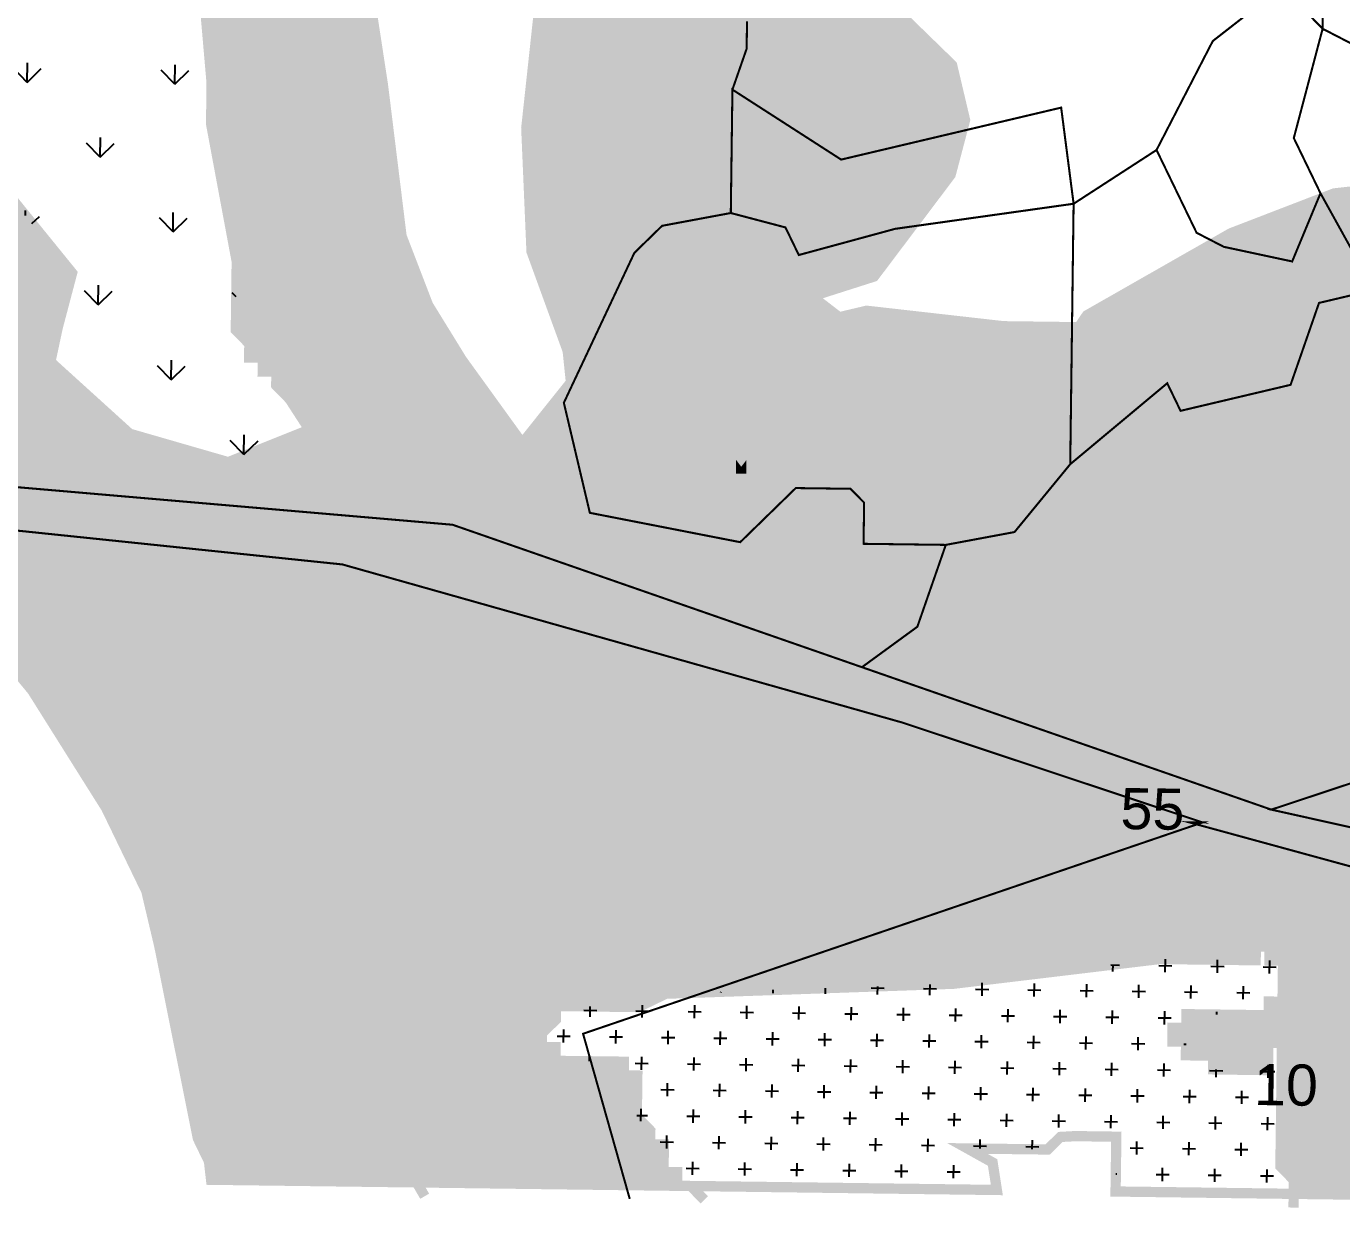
# Model space of a CAD drawing. Header units: metres. Extents: x 259278 to 277237, y 2171369 to 2185379.
# Drawn here: x 266347.9 to 266728.3, y 2171503.1 to 2171846.2 of the extents above; entities that cross this region are included whole.
import ezdxf

# ---------------------------------------------------------------- set-up
doc = ezdxf.new("R2010")
doc.units = ezdxf.units.M
doc.header["$MEASUREMENT"] = 0
for name, color, linetype in [('CRZ LINE FOR RIVER OR CREEK', 84, 'Continuous'), ('HIGH TIDE LINE', 6, 'Continuous'), ('INTERTIDAL ZONE', 5, 'Continuous'), ('MANGROOVE', 112, 'Continuous'), ('MANGROOVE @ 1', 112, 'Continuous'), ('NDZ-200M FROM CRZ', 30, 'Continuous'), ('SURVEY NO.', 7, 'Continuous'), ('SURVEY PLOT BOUNDARY', 35, 'Continuous')]:
    doc.layers.add(name, color=color, linetype=linetype)
doc.styles.add('PDF Arial', font='arial.ttf')
pattern_1 = [(359.25436, (257896.262, 2170850.366), (7.650617, 7.454035), [3.776483, -11.329448]), (89.25436, (257898.1256, 2170848.4536), (-7.454035, 7.650617), [3.776483, -11.329448])]

msp = doc.modelspace()

# ---------------------------------------------------------------- hatches: boundary and pattern name
at = {"layer": 'INTERTIDAL ZONE'}
h = msp.add_hatch(dxfattribs=at)
h.set_pattern_fill('CROSS', color=256, scale=1.189443, angle=-0.7456)
h.set_pattern_definition(pattern_1)
h.paths.add_polyline_path([(266906.41, 2171632.93), (266902.6, 2171644.88), (266910.73, 2171660.63), (266922.63, 2171660.48), (266934.42, 2171652.39), (266938.02, 2171624.59), (266949.6, 2171600.65), (266961.44, 2171596.53), (267032.69, 2171587.67), (267040.62, 2171587.56), (267041.14, 2171627.21), (267037.85, 2171678.81), (267021.89, 2171671.08), (266994.14, 2171671.44), (266974.37, 2171675.67), (266962.63, 2171687.72), (266954.91, 2171703.68), (266955.06, 2171715.57), (266951.25, 2171727.52), (266943.53, 2171743.48), (266931.74, 2171751.57), (266907.96, 2171751.88), (266896.01, 2171748.07), (266879.95, 2171732.41), (266864.09, 2171732.62), (266824.55, 2171741.06), (266808.7, 2171741.27), (266796.91, 2171749.36), (266777.09, 2171749.61), (266773.17, 2171753.63), (266773.43, 2171773.45), (266769.47, 2171773.51), (266769.57, 2171781.44), (266761.64, 2171781.54), (266761.59, 2171777.57), (266753.66, 2171777.68), (266749.65, 2171773.76), (266745.68, 2171773.82), (266745.63, 2171769.85), (266741.67, 2171769.9), (266741.62, 2171765.94), (266733.58, 2171758.11), (266729.57, 2171754.2), (266729.52, 2171750.23), (266725.5, 2171746.32), (266725.45, 2171742.35), (266717.52, 2171742.46), (266717.47, 2171738.49), (266701.61, 2171738.7), (266701.56, 2171734.73), (266697.55, 2171730.82), (266697.49, 2171726.86), (266693.53, 2171726.91), (266689.51, 2171723), (266689.46, 2171719.03), (266685.5, 2171719.08), (266685.45, 2171715.12), (266681.48, 2171715.17), (266681.43, 2171711.2), (266657.65, 2171711.51), (266657.59, 2171707.55), (266653.63, 2171707.6), (266653.58, 2171703.64), (266629.79, 2171703.94), (266629.84, 2171707.91), (266625.88, 2171707.96), (266621.97, 2171711.98), (266618, 2171712.03), (266618.11, 2171719.96), (266614.14, 2171720.01), (266614.19, 2171723.98), (266610.23, 2171724.03), (266606.21, 2171720.11), (266606.16, 2171716.15), (266602.2, 2171716.2), (266598.18, 2171712.29), (266586.29, 2171712.44), (266586.24, 2171708.48), (266574.35, 2171708.63), (266574.4, 2171712.6), (266566.47, 2171712.7), (266562.56, 2171716.72), (266554.63, 2171716.82), (266542.74, 2171716.97), (266542.79, 2171720.94), (266538.82, 2171720.99), (266538.87, 2171724.96), (266534.91, 2171725.01), (266534.96, 2171728.97), (266538.98, 2171732.89), (266539.08, 2171740.81), (266543.1, 2171744.73), (266547.32, 2171764.5), (266547.42, 2171772.43), (266551.44, 2171776.34), (266551.59, 2171788.24), (266555.61, 2171792.15), (266555.71, 2171800.08), (266559.73, 2171803.99), (266559.78, 2171807.96), (266563.74, 2171807.91), (266563.8, 2171811.87), (266571.72, 2171811.77), (266571.78, 2171815.73), (266575.74, 2171815.68), (266575.79, 2171819.65), (266579.76, 2171819.6), (266579.86, 2171827.52), (266583.82, 2171827.47), (266583.98, 2171839.37), (266580.01, 2171839.42), (266580.12, 2171847.35), (266572.19, 2171847.45), (266572.24, 2171851.42), (266568.28, 2171851.47), (266568.33, 2171855.43), (266564.36, 2171855.48), (266564.41, 2171859.45), (266560.5, 2171863.47), (266560.61, 2171871.4), (266556.64, 2171871.45), (266556.69, 2171875.41), (266552.83, 2171883.39), (266548.92, 2171887.41), (266549.02, 2171895.34), (266545.06, 2171895.39), (266545.11, 2171899.36), (266541.15, 2171899.41), (266541.2, 2171903.37), (266533.27, 2171903.48), (266533.22, 2171899.51), (266529.25, 2171899.56), (266529.15, 2171891.63), (266525.19, 2171891.68), (266525.13, 2171887.72), (266521.12, 2171883.81), (266521.01, 2171875.88), (266524.98, 2171875.82), (266524.93, 2171871.86), (266528.89, 2171871.81), (266532.8, 2171867.79), (266536.72, 2171863.78), (266540.68, 2171863.72), (266540.63, 2171859.76), (266544.59, 2171859.71), (266544.54, 2171855.74), (266548.45, 2171851.73), (266548.4, 2171847.76), (266552.32, 2171843.75), (266552.26, 2171839.78), (266548.3, 2171839.83), (266548.25, 2171835.87), (266540.32, 2171835.97), (266540.27, 2171832.01), (266532.34, 2171832.11), (266532.29, 2171828.14), (266528.32, 2171828.2), (266528.17, 2171816.3), (266524.15, 2171812.39), (266523.48, 2171760.85), (266527.45, 2171760.79), (266527.24, 2171744.93), (266522.97, 2171721.2), (266522.91, 2171717.23), (266526.83, 2171713.22), (266526.52, 2171689.43), (266522.55, 2171689.48), (266522.45, 2171681.55), (266518.49, 2171681.6), (266514.47, 2171677.69), (266510.51, 2171677.74), (266510.45, 2171673.77), (266506.44, 2171669.86), (266502.47, 2171669.91), (266502.32, 2171658.02), (266506.28, 2171657.97), (266506.18, 2171650.04), (266510.15, 2171649.99), (266510.09, 2171646.02), (266517.92, 2171637.99), (266525.69, 2171625.99), (266529.6, 2171621.97), (266529.55, 2171618.01), (266533.52, 2171617.96), (266541.34, 2171609.92), (266541.29, 2171605.96), (266545.26, 2171605.91), (266545.2, 2171601.94), (266549.12, 2171597.93), (266549.01, 2171590), (266552.93, 2171585.98), (266584.64, 2171585.57), (266584.54, 2171577.64), (266580.57, 2171577.69), (266580.52, 2171573.73), (266548.81, 2171574.14), (266528.93, 2171570.43), (266505.15, 2171570.74), (266505.2, 2171574.71), (266501.24, 2171574.76), (266501.34, 2171582.69), (266505.3, 2171582.64), (266505.41, 2171590.56), (266501.44, 2171590.62), (266501.49, 2171594.58), (266497.53, 2171594.63), (266493.62, 2171598.65), (266489.71, 2171602.67), (266485.74, 2171602.72), (266485.84, 2171610.65), (266481.88, 2171610.7), (266478.12, 2171626.61), (266474.26, 2171634.59), (266466.44, 2171642.62), (266466.49, 2171646.59), (266462.58, 2171650.6), (266462.63, 2171654.57), (266458.71, 2171658.59), (266458.82, 2171666.52), (266454.85, 2171666.57), (266455.06, 2171682.43), (266451.1, 2171682.48), (266451.25, 2171694.37), (266447.29, 2171694.42), (266447.39, 2171702.35), (266443.48, 2171706.37), (266443.53, 2171710.33), (266439.56, 2171710.39), (266439.62, 2171714.35), (266435.7, 2171718.37), (266435.75, 2171722.33), (266431.84, 2171726.35), (266429.78, 2171729.54), (266406.28, 2171720.14), (266377.74, 2171728.38), (266354.82, 2171749.16), (266352.71, 2171739.27), (266360.44, 2171723.31), (266375.93, 2171695.35), (266403.32, 2171667.24), (266414.85, 2171639.33), (266434.16, 2171599.42), (266449.44, 2171555.6), (266461.34, 2171555.45), (266461.23, 2171547.52), (266445.38, 2171547.73), (266445.27, 2171539.8), (266441.31, 2171539.85), (266441.26, 2171535.88), (266445.22, 2171535.83), (266445.17, 2171531.87), (266449.13, 2171531.82), (266449.08, 2171527.85), (266453, 2171523.83), (266452.94, 2171519.87), (266456.91, 2171519.82), (266456.86, 2171515.85), (266460.77, 2171511.84), (266536.09, 2171510.86), (266536.14, 2171514.82), (266532.18, 2171514.87), (266532.28, 2171522.8), (266528.31, 2171522.85), (266528.37, 2171526.82), (266524.45, 2171530.83), (266524.61, 2171542.73), (266520.64, 2171542.78), (266520.7, 2171546.75), (266500.88, 2171547), (266500.93, 2171550.97), (266496.96, 2171551.02), (266497.01, 2171554.98), (266501.03, 2171558.9), (266501.08, 2171562.86), (266524.87, 2171562.55), (266532.85, 2171566.41), (266616.15, 2171569.3), (266675.71, 2171576.45), (266703.46, 2171576.09), (266703.51, 2171580.06), (266707.48, 2171580), (266707.43, 2171576.04), (266711.39, 2171575.99), (266711.23, 2171564.09), (266707.27, 2171564.14), (266707.22, 2171560.18), (266683.43, 2171560.49), (266683.38, 2171556.52), (266679.42, 2171556.58), (266679.37, 2171552.61), (266683.33, 2171552.56), (266683.28, 2171548.6), (266691.21, 2171548.49), (266691.16, 2171544.53), (266707.01, 2171544.32), (266707.12, 2171552.25), (266711.08, 2171552.2), (266710.62, 2171516.52), (266714.53, 2171512.5), (266714.48, 2171508.53), (266888.9, 2171506.26), (266889, 2171514.19), (266892.97, 2171514.14), (266893.02, 2171518.11), (266896.98, 2171518.06), (266897.04, 2171522.02), (266901.05, 2171525.93), (266905.07, 2171529.85), (266905.12, 2171533.81), (266909.13, 2171537.72), (266913.1, 2171537.67), (266912.89, 2171521.81), (266904.96, 2171521.92), (266904.91, 2171517.95), (266900.95, 2171518), (266900.9, 2171514.04), (266904.86, 2171513.99), (266904.81, 2171510.02), (266908.72, 2171506.01), (266964.22, 2171505.28), (266964.27, 2171509.25), (266980.28, 2171520.94), (266980.39, 2171528.87), (266984.35, 2171528.81), (266984.4, 2171532.78), (267020.08, 2171532.32), (267020.13, 2171536.28), (267024.1, 2171536.23), (267024.15, 2171540.19), (267028.11, 2171540.14), (267028.32, 2171556), (267032.28, 2171555.95), (267032.23, 2171551.98), (267052.05, 2171551.73), (267052, 2171547.76), (267059.93, 2171547.66), (267067.8, 2171543.59), (267079.7, 2171543.44), (267079.75, 2171547.4), (267075.78, 2171547.45), (267075.84, 2171551.42), (267071.87, 2171551.47), (267071.92, 2171555.43), (267067.96, 2171555.49), (267064.05, 2171559.5), (267052.26, 2171567.59), (267044.33, 2171567.69), (267040.42, 2171571.71), (267036.45, 2171571.76), (267032.54, 2171575.77), (267024.61, 2171575.88), (267016.73, 2171579.94), (266921.59, 2171581.18), (266889.83, 2171577.63), (266873.97, 2171577.84), (266834.23, 2171570.42), (266806.48, 2171570.78), (266790.57, 2171567.03), (266778.68, 2171567.18), (266778.63, 2171563.22), (266735.02, 2171563.78), (266735.17, 2171575.68), (266751.03, 2171575.47), (266751.08, 2171579.44), (266755.05, 2171579.38), (266755.1, 2171583.35), (266921.8, 2171597.04), (266917.94, 2171605.02), (266910.17, 2171617.02)])
at = {"layer": 'MANGROOVE @ 1'}
h = msp.add_hatch(dxfattribs=at)
h.set_pattern_fill('GRASS', color=256, scale=1.189443, angle=-0.7456)
h.set_pattern_definition([(89.25436, (257896.262, 2170850.366), (-21.083194, 21.639213), [5.66472, -37.0613]), (44.25436, (257896.262, 2170850.366), (-21.08319, 21.63921), [5.66472, -24.54714]), (134.25436, (257896.262, 2170850.366), (-21.63921, -21.08319), [5.66472, -24.54714])])
h.paths.add_polyline_path([(266398.02, 2171869.55), (266398.13, 2171877.48), (266394.16, 2171877.53), (266394.21, 2171881.49), (266390.4, 2171893.44), (266390.56, 2171905.33), (266386.65, 2171909.35), (266386.75, 2171917.28), (266382.84, 2171921.29), (266382.94, 2171929.22), (266378.98, 2171929.28), (266375.17, 2171941.22), (266375.27, 2171949.15), (266371.3, 2171949.2), (266371.92, 2171996.78), (266375.89, 2171996.73), (266375.99, 2172004.66), (266379.96, 2172004.61), (266380.01, 2172008.57), (266387.94, 2172008.47), (266387.99, 2172012.43), (266407.81, 2172012.18), (266411.72, 2172008.16), (266415.68, 2172008.11), (266415.74, 2172012.07), (266411.77, 2172012.12), (266407.86, 2172016.14), (266384.07, 2172016.45), (266384.18, 2172024.38), (266388.14, 2172024.33), (266388.3, 2172036.22), (266348.33, 2172033.28), (266325.47, 2172020.69), (266316.43, 2171997.5), (266324.1, 2171977.58), (266328.01, 2171973.56), (266335.83, 2171965.53), (266335.42, 2171933.81), (266339.39, 2171933.76), (266339.28, 2171925.83), (266343.19, 2171921.81), (266343.14, 2171917.85), (266347.06, 2171913.83), (266354.88, 2171905.8), (266354.78, 2171897.87), (266358.74, 2171897.82), (266358.64, 2171889.89), (266362.55, 2171885.87), (266362.5, 2171881.9), (266358.54, 2171881.96), (266358.43, 2171874.03), (266354.47, 2171874.08), (266354.42, 2171870.11), (266342.52, 2171870.27), (266334.62, 2171872.35), (266341.59, 2171798.9), (266361.11, 2171774.85), (266356.94, 2171759.05), (266354.82, 2171749.16), (266377.74, 2171728.38), (266406.28, 2171720.14), (266429.78, 2171729.54), (266424.07, 2171738.35), (266420.16, 2171742.36), (266420.21, 2171746.33), (266416.24, 2171746.38), (266416.3, 2171750.34), (266412.33, 2171750.4), (266412.38, 2171754.36), (266408.47, 2171758.38), (266408.73, 2171778.2), (266401.32, 2171817.95), (266401.47, 2171829.85)])
at = {"layer": 'NDZ-200M FROM CRZ'}
h = msp.add_hatch(dxfattribs=at)
h.set_pattern_fill('CROSS', color=256, scale=1.189443, angle=-0.7456)
h.set_pattern_definition(pattern_1)
h.paths.add_polyline_path([(266414.85, 2171639.33), (266403.32, 2171667.24), (266375.93, 2171695.35), (266360.44, 2171723.31), (266352.71, 2171739.27), (266354.82, 2171749.16), (266356.94, 2171759.05), (266361.11, 2171774.85), (266341.59, 2171798.9), (266305.87, 2171795.4), (266297.94, 2171795.5), (266294.02, 2171799.52), (266274.2, 2171799.78), (266270.29, 2171803.8), (266266.33, 2171803.85), (266266.38, 2171807.81), (266270.34, 2171807.76), (266270.39, 2171811.72), (266278.32, 2171811.62), (266282.24, 2171807.61), (266286.2, 2171807.55), (266290.22, 2171811.47), (266290.37, 2171823.36), (266286.41, 2171823.41), (266286.56, 2171835.31), (266290.63, 2171843.19), (266290.83, 2171859.04), (266294.85, 2171862.96), (266294.9, 2171866.92), (266290.94, 2171866.97), (266287.03, 2171870.99), (266283.06, 2171871.04), (266283.11, 2171875.01), (266326.72, 2171874.44), (266334.62, 2171872.35), (266342.52, 2171870.27), (266354.42, 2171870.11), (266354.47, 2171874.08), (266358.43, 2171874.03), (266358.54, 2171881.96), (266362.5, 2171881.9), (266362.55, 2171885.87), (266358.64, 2171889.89), (266358.74, 2171897.82), (266354.78, 2171897.87), (266354.88, 2171905.8), (266347.06, 2171913.83), (266343.14, 2171917.85), (266343.19, 2171921.81), (266339.28, 2171925.83), (266339.39, 2171933.76), (266335.42, 2171933.81), (266335.83, 2171965.53), (266328.01, 2171973.56), (266324.1, 2171977.58), (266316.43, 2171997.5), (266325.47, 2172020.69), (266328.73, 2172029.07), (266348.91, 2172056.56), (266380.99, 2172083.9), (266420.94, 2172107.18), (266428.97, 2172115), (266432.93, 2172114.95), (266432.99, 2172118.92), (266440.91, 2172118.81), (266440.97, 2172122.78), (266448.95, 2172126.64), (266460.89, 2172130.45), (266460.94, 2172134.41), (266468.87, 2172134.31), (266468.92, 2172138.28), (266476.85, 2172138.17), (266492.76, 2172141.93), (266500.69, 2172141.83), (266500.74, 2172145.79), (266504.7, 2172145.74), (266540.43, 2172149.24), (266548.36, 2172149.14), (266560.3, 2172152.95), (266568.23, 2172152.85), (266568.28, 2172156.81), (266572.25, 2172156.76), (266572.3, 2172160.72), (266576.26, 2172160.67), (266576.32, 2172164.64), (266580.33, 2172168.55), (266588.26, 2172168.45), (266587.8, 2172132.76), (266544.19, 2172133.33), (266536.21, 2172129.47), (266516.39, 2172129.73), (266512.37, 2172125.81), (266496.46, 2172122.06), (266484.57, 2172122.21), (266480.56, 2172118.3), (266472.63, 2172118.4), (266468.61, 2172114.49), (266460.68, 2172114.59), (266460.63, 2172110.63), (266456.67, 2172110.68), (266448.64, 2172102.85), (266440.71, 2172102.95), (266440.66, 2172098.99), (266436.69, 2172099.04), (266432.68, 2172095.13), (266428.66, 2172091.21), (266424.7, 2172091.27), (266424.65, 2172087.3), (266420.68, 2172087.35), (266416.67, 2172083.44), (266416.61, 2172079.47), (266412.65, 2172079.53), (266412.6, 2172075.56), (266408.63, 2172075.61), (266408.58, 2172071.65), (266404.57, 2172067.73), (266400.5, 2172059.86), (266396.48, 2172055.94), (266396.38, 2172048.01), (266392.42, 2172048.07), (266392.31, 2172040.14), (266388.3, 2172036.22), (266388.14, 2172024.33), (266384.18, 2172024.38), (266384.07, 2172016.45), (266407.86, 2172016.14), (266411.77, 2172012.12), (266415.74, 2172012.07), (266415.68, 2172008.11), (266411.72, 2172008.16), (266407.81, 2172012.18), (266387.99, 2172012.43), (266387.94, 2172008.47), (266380.01, 2172008.57), (266379.96, 2172004.61), (266375.99, 2172004.66), (266375.89, 2171996.73), (266371.92, 2171996.78), (266371.3, 2171949.2), (266375.27, 2171949.15), (266375.17, 2171941.22), (266378.98, 2171929.28), (266382.94, 2171929.22), (266382.84, 2171921.29), (266386.75, 2171917.28), (266386.65, 2171909.35), (266390.56, 2171905.33), (266390.4, 2171893.44), (266394.21, 2171881.49), (266394.16, 2171877.53), (266398.13, 2171877.48), (266398.02, 2171869.55), (266401.47, 2171829.85), (266401.32, 2171817.95), (266408.73, 2171778.2), (266408.47, 2171758.38), (266412.38, 2171754.36), (266412.33, 2171750.4), (266416.3, 2171750.34), (266416.24, 2171746.38), (266420.21, 2171746.33), (266420.16, 2171742.36), (266424.07, 2171738.35), (266429.78, 2171729.54), (266431.84, 2171726.35), (266435.75, 2171722.33), (266435.7, 2171718.37), (266439.62, 2171714.35), (266439.56, 2171710.39), (266443.53, 2171710.33), (266443.48, 2171706.37), (266447.39, 2171702.35), (266447.29, 2171694.42), (266451.25, 2171694.37), (266451.1, 2171682.48), (266455.06, 2171682.43), (266454.85, 2171666.57), (266458.82, 2171666.52), (266458.71, 2171658.59), (266462.63, 2171654.57), (266462.58, 2171650.6), (266466.49, 2171646.59), (266466.44, 2171642.62), (266474.26, 2171634.59), (266478.12, 2171626.61), (266481.88, 2171610.7), (266485.84, 2171610.65), (266485.74, 2171602.72), (266489.71, 2171602.67), (266493.62, 2171598.65), (266497.53, 2171594.63), (266501.49, 2171594.58), (266501.44, 2171590.62), (266505.41, 2171590.56), (266505.3, 2171582.64), (266501.34, 2171582.69), (266501.24, 2171574.76), (266505.2, 2171574.71), (266505.15, 2171570.74), (266528.93, 2171570.43), (266548.81, 2171574.14), (266580.52, 2171573.73), (266580.57, 2171577.69), (266584.54, 2171577.64), (266584.64, 2171585.57), (266552.93, 2171585.98), (266549.01, 2171590), (266549.12, 2171597.93), (266545.2, 2171601.94), (266545.26, 2171605.91), (266541.29, 2171605.96), (266541.34, 2171609.92), (266533.52, 2171617.96), (266529.55, 2171618.01), (266529.6, 2171621.97), (266525.69, 2171625.99), (266517.92, 2171637.99), (266510.09, 2171646.02), (266510.15, 2171649.99), (266506.18, 2171650.04), (266506.28, 2171657.97), (266502.32, 2171658.02), (266502.47, 2171669.91), (266506.44, 2171669.86), (266510.45, 2171673.77), (266510.51, 2171677.74), (266514.47, 2171677.69), (266518.49, 2171681.6), (266522.45, 2171681.55), (266522.55, 2171689.48), (266526.52, 2171689.43), (266526.83, 2171713.22), (266522.91, 2171717.23), (266522.97, 2171721.2), (266527.24, 2171744.93), (266527.45, 2171760.79), (266523.48, 2171760.85), (266524.15, 2171812.39), (266528.17, 2171816.3), (266528.32, 2171828.2), (266532.29, 2171828.14), (266532.34, 2171832.11), (266540.27, 2171832.01), (266540.32, 2171835.97), (266548.25, 2171835.87), (266548.3, 2171839.83), (266552.26, 2171839.78), (266552.32, 2171843.75), (266548.4, 2171847.76), (266548.45, 2171851.73), (266544.54, 2171855.74), (266544.59, 2171859.71), (266540.63, 2171859.76), (266540.68, 2171863.72), (266536.72, 2171863.78), (266532.8, 2171867.79), (266528.89, 2171871.81), (266524.93, 2171871.86), (266524.98, 2171875.82), (266521.01, 2171875.88), (266521.12, 2171883.81), (266525.13, 2171887.72), (266525.19, 2171891.68), (266529.15, 2171891.63), (266529.25, 2171899.56), (266533.22, 2171899.51), (266533.27, 2171903.48), (266541.2, 2171903.37), (266541.15, 2171899.41), (266545.11, 2171899.36), (266545.06, 2171895.39), (266549.02, 2171895.34), (266548.92, 2171887.41), (266552.83, 2171883.39), (266556.69, 2171875.41), (266556.64, 2171871.45), (266560.61, 2171871.4), (266560.5, 2171863.47), (266564.41, 2171859.45), (266564.36, 2171855.48), (266568.33, 2171855.43), (266568.28, 2171851.47), (266572.24, 2171851.42), (266572.19, 2171847.45), (266580.12, 2171847.35), (266580.01, 2171839.42), (266583.98, 2171839.37), (266583.82, 2171827.47), (266579.86, 2171827.52), (266579.76, 2171819.6), (266575.79, 2171819.65), (266575.74, 2171815.68), (266571.78, 2171815.73), (266571.72, 2171811.77), (266563.8, 2171811.87), (266563.74, 2171807.91), (266559.78, 2171807.96), (266559.73, 2171803.99), (266555.71, 2171800.08), (266555.61, 2171792.15), (266551.59, 2171788.24), (266551.44, 2171776.34), (266547.42, 2171772.43), (266547.32, 2171764.5), (266543.1, 2171744.73), (266539.08, 2171740.81), (266538.98, 2171732.89), (266534.96, 2171728.97), (266534.91, 2171725.01), (266538.87, 2171724.96), (266538.82, 2171720.99), (266542.79, 2171720.94), (266542.74, 2171716.97), (266554.63, 2171716.82), (266562.56, 2171716.72), (266566.47, 2171712.7), (266574.4, 2171712.6), (266574.35, 2171708.63), (266586.24, 2171708.48), (266586.29, 2171712.44), (266598.18, 2171712.29), (266602.2, 2171716.2), (266606.16, 2171716.15), (266606.21, 2171720.11), (266610.23, 2171724.03), (266614.19, 2171723.98), (266614.14, 2171720.01), (266618.11, 2171719.96), (266618, 2171712.03), (266621.97, 2171711.98), (266625.88, 2171707.96), (266629.84, 2171707.91), (266629.79, 2171703.94), (266653.58, 2171703.64), (266653.63, 2171707.6), (266657.59, 2171707.55), (266657.65, 2171711.51), (266681.43, 2171711.2), (266681.48, 2171715.17), (266685.45, 2171715.12), (266685.5, 2171719.08), (266689.46, 2171719.03), (266689.51, 2171723), (266693.53, 2171726.91), (266697.49, 2171726.86), (266697.55, 2171730.82), (266701.56, 2171734.73), (266701.61, 2171738.7), (266717.47, 2171738.49), (266717.52, 2171742.46), (266725.45, 2171742.35), (266725.5, 2171746.32), (266729.52, 2171750.23), (266729.57, 2171754.2), (266733.58, 2171758.11), (266741.62, 2171765.94), (266741.67, 2171769.9), (266745.63, 2171769.85), (266745.68, 2171773.82), (266749.65, 2171773.76), (266753.66, 2171777.68), (266761.59, 2171777.57), (266761.64, 2171781.54), (266769.57, 2171781.44), (266769.47, 2171773.51), (266773.43, 2171773.45), (266773.17, 2171753.63), (266777.09, 2171749.61), (266796.91, 2171749.36), (266808.7, 2171741.27), (266824.55, 2171741.06), (266864.09, 2171732.62), (266879.95, 2171732.41), (266896.01, 2171748.07), (266907.96, 2171751.88), (266931.74, 2171751.57), (266943.53, 2171743.48), (266951.25, 2171727.52), (266955.06, 2171715.57), (266954.91, 2171703.68), (266962.63, 2171687.72), (266974.37, 2171675.67), (266994.14, 2171671.44), (267021.89, 2171671.08), (267037.85, 2171678.81), (267041.14, 2171627.21), (267040.62, 2171587.56), (267032.69, 2171587.67), (266961.44, 2171596.53), (266949.6, 2171600.65), (266938.02, 2171624.59), (266934.42, 2171652.39), (266922.63, 2171660.48), (266910.73, 2171660.63), (266902.6, 2171644.88), (266906.41, 2171632.93), (266910.17, 2171617.02), (266917.94, 2171605.02), (266921.8, 2171597.04), (266755.1, 2171583.35), (266755.05, 2171579.38), (266751.08, 2171579.44), (266751.03, 2171575.47), (266735.17, 2171575.68), (266735.02, 2171563.78), (266778.63, 2171563.22), (266778.68, 2171567.18), (266790.57, 2171567.03), (266806.48, 2171570.78), (266834.23, 2171570.42), (266873.97, 2171577.84), (266889.83, 2171577.63), (266921.59, 2171581.18), (267016.73, 2171579.94), (267024.61, 2171575.88), (267032.54, 2171575.77), (267036.45, 2171571.76), (267040.42, 2171571.71), (267044.33, 2171567.69), (267052.26, 2171567.59), (267064.05, 2171559.5), (267067.96, 2171555.49), (267071.92, 2171555.43), (267071.87, 2171551.47), (267075.84, 2171551.42), (267075.78, 2171547.45), (267080.54, 2171547.39), (267083.92, 2171563.21), (267092.36, 2171602.75), (267095.84, 2171622.47), (267088.97, 2171646.42), (267085.62, 2171694.05), (267073.99, 2171713.89), (267043.38, 2171723.95), (267030.54, 2171726.49), (266998.38, 2171722.29), (266991.45, 2171759.88), (266980.88, 2171782.6), (266928.51, 2171802.15), (266896.73, 2171803.57), (266868.78, 2171788.08), (266864.76, 2171784.16), (266837.07, 2171788.49), (266797.58, 2171800.9), (266757.94, 2171801.41), (266726.17, 2171797.86), (266696.29, 2171786.35), (266654.64, 2171762.6), (266652.32, 2171759.17), (266630.52, 2171759.45), (266590.93, 2171763.93), (266582.97, 2171762.05), (266575.12, 2171768.1), (266593.04, 2171773.82), (266615.23, 2171803.27), (266619.4, 2171819.08), (266615.64, 2171834.99), (266578.44, 2171871.16), (266580.59, 2171883.41), (266576.82, 2171898.94), (266555.33, 2171923.02), (266535.51, 2171923.27), (266522.46, 2171914), (266493.45, 2171890.11), (266497, 2171858.34), (266492.49, 2171816.77), (266494.01, 2171781.06), (266504.47, 2171752.32), (266505.41, 2171743.24), (266491.3, 2171725.57), (266473.81, 2171749.77), (266464.07, 2171765.58), (266456.4, 2171785.51), (266451.02, 2171829.2), (266445.54, 2171864.96), (266438.05, 2171898.77), (266424, 2171912.01), (266420.6, 2171928.73), (266418.64, 2171930.74), (266417.1, 2171964.47), (266419.21, 2171974.36), (266425.34, 2171988.15), (266431.44, 2171999.97), (266439.91, 2172041.5), (266434.22, 2172061.4), (266432.37, 2172071.32), (266456.41, 2172090.85), (266468.35, 2172094.66), (266482.33, 2172102.41), (266492.24, 2172102.28), (266526.09, 2172113.74), (266537.99, 2172113.58), (266540.02, 2172117.52), (266555.88, 2172117.32), (266563.75, 2172113.25), (266595.41, 2172108.87), (266603.39, 2172112.73), (266605.45, 2172118.65), (266613.09, 2172135.61), (266607.82, 2172148.36), (266594.31, 2172176.3), (266560.61, 2172176.74), (266558.58, 2172172.8), (266524.78, 2172165.31), (266516.8, 2172161.45), (266487.04, 2172159.85), (266453.22, 2172150.38), (266439.22, 2172140.65), (266423.23, 2172130.94), (266390.69, 2172109.98), (266371.44, 2172111.79), (266353.5, 2172104.09), (266321.63, 2172092.61), (266315.63, 2172088.72), (266293.54, 2172067.2), (266277.27, 2172035.68), (266270.66, 2172007.74), (266268.82, 2171995.48), (266278.28, 2171960.33), (266286.08, 2171950.31), (266299.79, 2171938.24), (266299.69, 2171930.31), (266271.79, 2171918.77), (266259.77, 2171909.02), (266247.64, 2171891.33), (266239.17, 2171849.8), (266238.81, 2171822.05), (266250.11, 2171776.3), (266269.67, 2171756.22), (266305.25, 2171747.82), (266304.94, 2171724.03), (266308.8, 2171716.05), (266328.15, 2171680.11), (266349.62, 2171654.06), (266370.99, 2171620.07), (266382.57, 2171596.13), (266386.33, 2171580.22), (266397.5, 2171524.56), (266400.7, 2171517.93), (266401.31, 2171512.61), (266460.77, 2171511.84), (266456.86, 2171515.85), (266456.91, 2171519.82), (266452.94, 2171519.87), (266453, 2171523.83), (266449.08, 2171527.85), (266449.13, 2171531.82), (266445.17, 2171531.87), (266445.22, 2171535.83), (266441.26, 2171535.88), (266441.31, 2171539.85), (266445.27, 2171539.8), (266445.38, 2171547.73), (266461.23, 2171547.52), (266461.34, 2171555.45), (266449.44, 2171555.6), (266434.16, 2171599.42)])
h = msp.add_hatch(dxfattribs=at)
h.set_pattern_fill('CROSS', color=256, scale=1.189443, angle=-0.7456)
h.set_pattern_definition(pattern_1)
h.paths.add_polyline_path([(266711.08, 2171552.2), (266707.12, 2171552.25), (266707.01, 2171544.32), (266691.16, 2171544.53), (266691.21, 2171548.49), (266683.28, 2171548.6), (266683.33, 2171552.56), (266679.37, 2171552.61), (266679.42, 2171556.58), (266683.38, 2171556.52), (266683.43, 2171560.49), (266707.22, 2171560.18), (266707.27, 2171564.14), (266711.23, 2171564.09), (266711.39, 2171575.99), (266707.43, 2171576.04), (266707.48, 2171580), (266703.51, 2171580.06), (266703.46, 2171576.09), (266675.71, 2171576.45), (266616.15, 2171569.3), (266532.85, 2171566.41), (266524.87, 2171562.55), (266501.08, 2171562.86), (266501.03, 2171558.9), (266497.01, 2171554.98), (266496.96, 2171551.02), (266500.93, 2171550.97), (266500.88, 2171547), (266520.7, 2171546.75), (266520.64, 2171542.78), (266524.61, 2171542.73), (266524.45, 2171530.83), (266528.37, 2171526.82), (266528.31, 2171522.85), (266532.28, 2171522.8), (266532.18, 2171514.87), (266536.14, 2171514.82), (266536.09, 2171510.86), (266628.6, 2171509.65), (266627.37, 2171517.6), (266620.08, 2171521.66), (266643.28, 2171521.36), (266647, 2171524.99), (266651.26, 2171525.22), (266663.15, 2171525.06), (266662.94, 2171509.21), (266714.48, 2171508.53), (266714.53, 2171512.5), (266710.62, 2171516.52)], flags=17)

# ---------------------------------------------------------------- linework, layer by layer
at = {"layer": 'CRZ LINE FOR RIVER OR CREEK', "ltscale": 0.05, "const_width": 2.97}
for points in [[(266578.44, 2171871.16), (266615.64, 2171834.99), (266619.4, 2171819.08), (266615.23, 2171803.27), (266593.04, 2171773.82), (266575.12, 2171768.1), (266582.97, 2171762.05), (266590.93, 2171763.93), (266630.52, 2171759.45), (266652.32, 2171759.17), (266654.64, 2171762.6), (266696.29, 2171786.35), (266726.17, 2171797.86), (266757.94, 2171801.41), (266797.58, 2171800.9), (266837.07, 2171788.49), (266864.76, 2171784.16), (266868.78, 2171788.08), (266896.73, 2171803.57), (266928.51, 2171802.15), (266980.88, 2171782.6)], [(266445.54, 2171864.96), (266451.02, 2171829.2), (266456.4, 2171785.51), (266464.07, 2171765.58), (266473.81, 2171749.77), (266491.3, 2171725.57), (266505.41, 2171743.24), (266504.47, 2171752.32), (266494.01, 2171781.06), (266492.49, 2171816.77), (266497, 2171858.34)], [(266401.31, 2171512.61), (266400.7, 2171517.93), (266397.5, 2171524.56), (266386.33, 2171580.22), (266382.57, 2171596.13), (266370.99, 2171620.07), (266349.62, 2171654.06), (266328.15, 2171680.11)], [(266662.94, 2171509.21), (266663.15, 2171525.06), (266651.26, 2171525.22), (266647, 2171524.99), (266643.28, 2171521.36), (266620.08, 2171521.66), (266627.37, 2171517.6), (266628.6, 2171509.65)]]:
    msp.add_lwpolyline(points, dxfattribs=at)
at = {"layer": 'HIGH TIDE LINE', "lineweight": 35, "const_width": 2.97}
for points in [[(266398.02, 2171869.55), (266401.47, 2171829.85), (266401.32, 2171817.95), (266408.73, 2171778.2), (266408.47, 2171758.38), (266412.38, 2171754.36), (266412.33, 2171750.4), (266416.3, 2171750.34), (266416.24, 2171746.38), (266420.21, 2171746.33), (266420.16, 2171742.36), (266424.07, 2171738.35), (266431.84, 2171726.35), (266435.75, 2171722.33), (266435.7, 2171718.37), (266439.62, 2171714.35), (266439.56, 2171710.39), (266443.53, 2171710.33), (266443.48, 2171706.37), (266447.39, 2171702.35), (266447.29, 2171694.42), (266451.25, 2171694.37), (266451.1, 2171682.48), (266455.06, 2171682.43), (266454.85, 2171666.57), (266458.82, 2171666.52), (266458.71, 2171658.59), (266462.63, 2171654.57), (266462.58, 2171650.6), (266466.49, 2171646.59), (266466.44, 2171642.62), (266474.26, 2171634.59), (266478.12, 2171626.61), (266481.88, 2171610.7), (266485.84, 2171610.65), (266485.74, 2171602.72), (266489.71, 2171602.67), (266493.62, 2171598.65), (266497.53, 2171594.63), (266501.49, 2171594.58), (266501.44, 2171590.62), (266505.41, 2171590.56), (266505.3, 2171582.64), (266501.34, 2171582.69), (266501.24, 2171574.76), (266505.2, 2171574.71), (266505.15, 2171570.74), (266528.93, 2171570.43), (266548.81, 2171574.14), (266580.52, 2171573.73), (266580.57, 2171577.69), (266584.54, 2171577.64), (266584.64, 2171585.57), (266552.93, 2171585.98), (266549.01, 2171590), (266549.12, 2171597.93), (266545.2, 2171601.94), (266545.26, 2171605.91), (266541.29, 2171605.96), (266541.34, 2171609.92), (266533.52, 2171617.96), (266529.55, 2171618.01), (266529.6, 2171621.97), (266525.69, 2171625.99), (266517.92, 2171637.99), (266510.09, 2171646.02), (266510.15, 2171649.99), (266506.18, 2171650.04), (266506.28, 2171657.97), (266502.32, 2171658.02), (266502.47, 2171669.91), (266506.44, 2171669.86), (266510.45, 2171673.77), (266510.51, 2171677.74), (266514.47, 2171677.69), (266518.49, 2171681.6), (266522.45, 2171681.55), (266522.55, 2171689.48), (266526.52, 2171689.43), (266526.83, 2171713.22), (266522.91, 2171717.23), (266522.97, 2171721.2), (266527.24, 2171744.93), (266527.45, 2171760.79), (266523.48, 2171760.85), (266524.15, 2171812.39), (266528.17, 2171816.3), (266528.32, 2171828.2), (266532.29, 2171828.14), (266532.34, 2171832.11), (266540.27, 2171832.01), (266540.32, 2171835.97), (266548.25, 2171835.87), (266548.3, 2171839.83), (266552.26, 2171839.78), (266552.32, 2171843.75), (266548.4, 2171847.76)], [(266572.24, 2171851.42), (266572.19, 2171847.45), (266580.12, 2171847.35), (266580.01, 2171839.42), (266583.98, 2171839.37), (266583.82, 2171827.47), (266579.86, 2171827.52), (266579.76, 2171819.6), (266575.79, 2171819.65), (266575.74, 2171815.68), (266571.78, 2171815.73), (266571.72, 2171811.77), (266563.8, 2171811.87), (266563.74, 2171807.91), (266559.78, 2171807.96), (266559.73, 2171803.99), (266555.71, 2171800.08), (266555.61, 2171792.15), (266551.59, 2171788.24), (266551.44, 2171776.34), (266547.42, 2171772.43), (266547.32, 2171764.5), (266543.1, 2171744.73), (266539.08, 2171740.81), (266538.98, 2171732.89), (266534.96, 2171728.97), (266534.91, 2171725.01), (266538.87, 2171724.96), (266538.82, 2171720.99), (266542.79, 2171720.94), (266542.74, 2171716.97), (266554.63, 2171716.82), (266562.56, 2171716.72), (266566.47, 2171712.7), (266574.4, 2171712.6), (266574.35, 2171708.63), (266586.24, 2171708.48), (266586.29, 2171712.44), (266598.18, 2171712.29), (266602.2, 2171716.2), (266606.16, 2171716.15), (266606.21, 2171720.11), (266610.23, 2171724.03), (266614.19, 2171723.98), (266614.14, 2171720.01), (266618.11, 2171719.96), (266618, 2171712.03), (266621.97, 2171711.98), (266625.88, 2171707.96), (266629.84, 2171707.91), (266629.79, 2171703.94), (266653.58, 2171703.64), (266653.63, 2171707.6), (266657.59, 2171707.55), (266657.65, 2171711.51), (266681.43, 2171711.2), (266681.48, 2171715.17), (266685.45, 2171715.12), (266685.5, 2171719.08), (266689.46, 2171719.03), (266689.51, 2171723), (266693.53, 2171726.91), (266697.49, 2171726.86), (266697.55, 2171730.82), (266701.56, 2171734.73), (266701.61, 2171738.7), (266717.47, 2171738.49), (266717.52, 2171742.46), (266725.45, 2171742.35), (266725.5, 2171746.32), (266729.52, 2171750.23), (266729.57, 2171754.2), (266733.58, 2171758.11)], [(266463.1, 2171507.84), (266460.77, 2171511.84), (266456.86, 2171515.85), (266456.91, 2171519.82), (266452.94, 2171519.87), (266453, 2171523.83), (266449.08, 2171527.85), (266449.13, 2171531.82), (266445.17, 2171531.87), (266445.22, 2171535.83), (266441.26, 2171535.88), (266441.31, 2171539.85), (266445.27, 2171539.8), (266445.38, 2171547.73), (266461.23, 2171547.52), (266461.34, 2171555.45), (266449.44, 2171555.6), (266434.16, 2171599.42), (266414.85, 2171639.33), (266403.32, 2171667.24), (266375.93, 2171695.35), (266360.44, 2171723.31), (266352.71, 2171739.27), (266356.94, 2171759.05), (266361.11, 2171774.85), (266341.59, 2171798.9)], [(266543.97, 2171506.79), (266540.05, 2171510.8), (266536.09, 2171510.86), (266536.14, 2171514.82), (266532.18, 2171514.87), (266532.28, 2171522.8), (266528.31, 2171522.85), (266528.37, 2171526.82), (266524.45, 2171530.83), (266524.61, 2171542.73), (266520.64, 2171542.78), (266520.7, 2171546.75), (266500.88, 2171547), (266500.93, 2171550.97), (266496.96, 2171551.02), (266497.01, 2171554.98), (266501.03, 2171558.9), (266501.08, 2171562.86), (266524.87, 2171562.55), (266532.85, 2171566.41), (266616.15, 2171569.3), (266675.71, 2171576.45), (266703.46, 2171576.09), (266703.51, 2171580.06), (266707.48, 2171580), (266707.43, 2171576.04), (266711.39, 2171575.99), (266711.23, 2171564.09), (266707.27, 2171564.14), (266707.22, 2171560.18), (266683.43, 2171560.49), (266683.38, 2171556.52), (266679.42, 2171556.58), (266679.37, 2171552.61), (266683.33, 2171552.56), (266683.28, 2171548.6), (266691.21, 2171548.49), (266691.16, 2171544.53), (266707.01, 2171544.32), (266707.12, 2171552.25), (266711.08, 2171552.2), (266710.62, 2171516.52), (266714.53, 2171512.5), (266714.42, 2171504.57)]]:
    msp.add_lwpolyline(points, dxfattribs=at)
msp.add_lwpolyline([(266554.68, 2171720.78), (266554.63, 2171716.82)], close=True, dxfattribs=at)
at = {"layer": 'INTERTIDAL ZONE', "const_width": 2.97}
for points in [[(266733.58, 2171758.11), (266729.57, 2171754.2), (266729.52, 2171750.23), (266725.5, 2171746.32), (266725.45, 2171742.35), (266717.52, 2171742.46), (266717.47, 2171738.49), (266701.61, 2171738.7), (266701.56, 2171734.73), (266697.55, 2171730.82), (266697.49, 2171726.86), (266693.53, 2171726.91), (266689.51, 2171723), (266689.46, 2171719.03), (266685.5, 2171719.08), (266685.45, 2171715.12), (266681.48, 2171715.17), (266681.43, 2171711.2), (266657.65, 2171711.51), (266657.59, 2171707.55), (266653.63, 2171707.6), (266653.58, 2171703.64), (266629.79, 2171703.94), (266629.84, 2171707.91), (266625.88, 2171707.96), (266621.97, 2171711.98), (266618, 2171712.03), (266618.11, 2171719.96), (266614.14, 2171720.01), (266614.19, 2171723.98), (266610.23, 2171724.03), (266606.21, 2171720.11), (266606.16, 2171716.15), (266602.2, 2171716.2), (266598.18, 2171712.29), (266586.29, 2171712.44), (266586.24, 2171708.48), (266574.35, 2171708.63), (266574.4, 2171712.6), (266566.47, 2171712.7), (266562.56, 2171716.72), (266554.63, 2171716.82), (266542.74, 2171716.97), (266542.79, 2171720.94), (266538.82, 2171720.99), (266538.87, 2171724.96), (266534.91, 2171725.01), (266534.96, 2171728.97), (266538.98, 2171732.89), (266539.08, 2171740.81), (266543.1, 2171744.73), (266547.32, 2171764.5), (266547.42, 2171772.43), (266551.44, 2171776.34), (266551.59, 2171788.24), (266555.61, 2171792.15), (266555.71, 2171800.08), (266559.73, 2171803.99), (266559.78, 2171807.96), (266563.74, 2171807.91), (266563.8, 2171811.87), (266571.72, 2171811.77), (266571.78, 2171815.73), (266575.74, 2171815.68), (266575.79, 2171819.65), (266579.76, 2171819.6), (266579.86, 2171827.52), (266583.82, 2171827.47), (266583.98, 2171839.37), (266580.01, 2171839.42), (266580.12, 2171847.35), (266572.19, 2171847.45), (266572.24, 2171851.42)], [(266548.4, 2171847.76), (266552.32, 2171843.75), (266552.26, 2171839.78), (266548.3, 2171839.83), (266548.25, 2171835.87), (266540.32, 2171835.97), (266540.27, 2171832.01), (266532.34, 2171832.11), (266532.29, 2171828.14), (266528.32, 2171828.2), (266528.17, 2171816.3), (266524.15, 2171812.39), (266523.48, 2171760.85), (266527.45, 2171760.79), (266527.24, 2171744.93), (266522.97, 2171721.2), (266522.91, 2171717.23), (266526.83, 2171713.22), (266526.52, 2171689.43), (266522.55, 2171689.48), (266522.45, 2171681.55), (266518.49, 2171681.6), (266514.47, 2171677.69), (266510.51, 2171677.74), (266510.45, 2171673.77), (266506.44, 2171669.86), (266502.47, 2171669.91), (266502.32, 2171658.02), (266506.28, 2171657.97), (266506.18, 2171650.04), (266510.15, 2171649.99), (266510.09, 2171646.02), (266517.92, 2171637.99), (266525.69, 2171625.99), (266529.6, 2171621.97), (266529.55, 2171618.01), (266533.52, 2171617.96), (266541.34, 2171609.92), (266541.29, 2171605.96), (266545.26, 2171605.91), (266545.2, 2171601.94), (266549.12, 2171597.93), (266549.01, 2171590), (266552.93, 2171585.98), (266584.64, 2171585.57), (266584.54, 2171577.64), (266580.57, 2171577.69), (266580.52, 2171573.73), (266548.81, 2171574.14), (266528.93, 2171570.43), (266505.15, 2171570.74), (266505.2, 2171574.71), (266501.24, 2171574.76), (266501.34, 2171582.69), (266505.3, 2171582.64), (266505.41, 2171590.56), (266501.44, 2171590.62), (266501.49, 2171594.58), (266497.53, 2171594.63), (266493.62, 2171598.65), (266489.71, 2171602.67), (266485.74, 2171602.72), (266485.84, 2171610.65), (266481.88, 2171610.7), (266478.12, 2171626.61), (266474.26, 2171634.59), (266466.44, 2171642.62), (266466.49, 2171646.59), (266462.58, 2171650.6), (266462.63, 2171654.57), (266458.71, 2171658.59), (266458.82, 2171666.52), (266454.85, 2171666.57), (266455.06, 2171682.43), (266451.1, 2171682.48), (266451.25, 2171694.37), (266447.29, 2171694.42), (266447.39, 2171702.35), (266443.48, 2171706.37), (266443.53, 2171710.33), (266439.56, 2171710.39), (266439.62, 2171714.35), (266435.7, 2171718.37), (266435.75, 2171722.33), (266431.84, 2171726.35), (266429.78, 2171729.54), (266406.28, 2171720.14), (266377.74, 2171728.38), (266354.82, 2171749.16), (266352.71, 2171739.27), (266360.44, 2171723.31), (266375.93, 2171695.35), (266403.32, 2171667.24), (266414.85, 2171639.33), (266434.16, 2171599.42), (266449.44, 2171555.6), (266461.34, 2171555.45), (266461.23, 2171547.52), (266445.38, 2171547.73), (266445.27, 2171539.8), (266441.31, 2171539.85), (266441.26, 2171535.88), (266445.22, 2171535.83), (266445.17, 2171531.87), (266449.13, 2171531.82), (266449.08, 2171527.85), (266453, 2171523.83), (266452.94, 2171519.87), (266456.91, 2171519.82), (266456.86, 2171515.85), (266460.77, 2171511.84), (266536.09, 2171510.86), (266536.14, 2171514.82), (266532.18, 2171514.87), (266532.28, 2171522.8), (266528.31, 2171522.85), (266528.37, 2171526.82), (266524.45, 2171530.83), (266524.61, 2171542.73), (266520.64, 2171542.78), (266520.7, 2171546.75), (266500.88, 2171547), (266500.93, 2171550.97), (266496.96, 2171551.02), (266497.01, 2171554.98), (266501.03, 2171558.9), (266501.08, 2171562.86), (266524.87, 2171562.55), (266532.85, 2171566.41), (266616.15, 2171569.3), (266675.71, 2171576.45), (266703.46, 2171576.09), (266703.51, 2171580.06), (266707.48, 2171580), (266707.43, 2171576.04), (266711.39, 2171575.99), (266711.23, 2171564.09), (266707.27, 2171564.14), (266707.22, 2171560.18), (266683.43, 2171560.49), (266683.38, 2171556.52), (266679.42, 2171556.58), (266679.37, 2171552.61), (266683.33, 2171552.56), (266683.28, 2171548.6), (266691.21, 2171548.49), (266691.16, 2171544.53), (266707.01, 2171544.32), (266707.12, 2171552.25), (266711.08, 2171552.2), (266710.62, 2171516.52), (266714.53, 2171512.5), (266714.48, 2171508.53), (266888.9, 2171506.26)]]:
    msp.add_lwpolyline(points, dxfattribs=at)
at = {"layer": 'MANGROOVE', "const_width": 2.97}
msp.add_lwpolyline([(266341.59, 2171798.9), (266361.11, 2171774.85), (266356.94, 2171759.05), (266354.82, 2171749.16), (266377.74, 2171728.38), (266406.28, 2171720.14), (266429.78, 2171729.54), (266424.07, 2171738.35), (266420.16, 2171742.36), (266420.21, 2171746.33), (266416.24, 2171746.38), (266416.3, 2171750.34), (266412.33, 2171750.4), (266412.38, 2171754.36), (266408.47, 2171758.38), (266408.73, 2171778.2), (266401.32, 2171817.95), (266401.47, 2171829.85), (266398.02, 2171869.55)], dxfattribs=at)
at = {"layer": 'NDZ-200M FROM CRZ', "const_width": 2.97}
for points in [[(266398.02, 2171869.55), (266401.47, 2171829.85), (266401.32, 2171817.95), (266408.73, 2171778.2), (266408.47, 2171758.38), (266412.38, 2171754.36), (266412.33, 2171750.4), (266416.3, 2171750.34), (266416.24, 2171746.38), (266420.21, 2171746.33), (266420.16, 2171742.36), (266424.07, 2171738.35), (266429.78, 2171729.54), (266431.84, 2171726.35), (266435.75, 2171722.33), (266435.7, 2171718.37), (266439.62, 2171714.35), (266439.56, 2171710.39), (266443.53, 2171710.33), (266443.48, 2171706.37), (266447.39, 2171702.35), (266447.29, 2171694.42), (266451.25, 2171694.37), (266451.1, 2171682.48), (266455.06, 2171682.43), (266454.85, 2171666.57), (266458.82, 2171666.52), (266458.71, 2171658.59), (266462.63, 2171654.57), (266462.58, 2171650.6), (266466.49, 2171646.59), (266466.44, 2171642.62), (266474.26, 2171634.59), (266478.12, 2171626.61), (266481.88, 2171610.7), (266485.84, 2171610.65), (266485.74, 2171602.72), (266489.71, 2171602.67), (266493.62, 2171598.65), (266497.53, 2171594.63), (266501.49, 2171594.58), (266501.44, 2171590.62), (266505.41, 2171590.56), (266505.3, 2171582.64), (266501.34, 2171582.69), (266501.24, 2171574.76), (266505.2, 2171574.71), (266505.15, 2171570.74), (266528.93, 2171570.43), (266548.81, 2171574.14), (266580.52, 2171573.73), (266580.57, 2171577.69), (266584.54, 2171577.64), (266584.64, 2171585.57), (266552.93, 2171585.98), (266549.01, 2171590), (266549.12, 2171597.93), (266545.2, 2171601.94), (266545.26, 2171605.91), (266541.29, 2171605.96), (266541.34, 2171609.92), (266533.52, 2171617.96), (266529.55, 2171618.01), (266529.6, 2171621.97), (266525.69, 2171625.99), (266517.92, 2171637.99), (266510.09, 2171646.02), (266510.15, 2171649.99), (266506.18, 2171650.04), (266506.28, 2171657.97), (266502.32, 2171658.02), (266502.47, 2171669.91), (266506.44, 2171669.86), (266510.45, 2171673.77), (266510.51, 2171677.74), (266514.47, 2171677.69), (266518.49, 2171681.6), (266522.45, 2171681.55), (266522.55, 2171689.48), (266526.52, 2171689.43), (266526.83, 2171713.22), (266522.91, 2171717.23), (266522.97, 2171721.2), (266527.24, 2171744.93), (266527.45, 2171760.79), (266523.48, 2171760.85), (266524.15, 2171812.39), (266528.17, 2171816.3), (266528.32, 2171828.2), (266532.29, 2171828.14), (266532.34, 2171832.11), (266540.27, 2171832.01), (266540.32, 2171835.97), (266548.25, 2171835.87), (266548.3, 2171839.83), (266552.26, 2171839.78), (266552.32, 2171843.75), (266548.4, 2171847.76)], [(266980.88, 2171782.6), (266928.51, 2171802.15), (266896.73, 2171803.57), (266868.78, 2171788.08), (266864.76, 2171784.16), (266837.07, 2171788.49), (266797.58, 2171800.9), (266757.94, 2171801.41), (266726.17, 2171797.86), (266696.29, 2171786.35), (266654.64, 2171762.6), (266652.32, 2171759.17), (266630.52, 2171759.45), (266590.93, 2171763.93), (266582.97, 2171762.05), (266575.12, 2171768.1), (266593.04, 2171773.82), (266615.23, 2171803.27), (266619.4, 2171819.08), (266615.64, 2171834.99), (266578.44, 2171871.16)], [(266497, 2171858.34), (266492.49, 2171816.77), (266494.01, 2171781.06), (266504.47, 2171752.32), (266505.41, 2171743.24), (266491.3, 2171725.57), (266473.81, 2171749.77), (266464.07, 2171765.58), (266456.4, 2171785.51), (266451.02, 2171829.2), (266445.54, 2171864.96)], [(266572.24, 2171851.42), (266572.19, 2171847.45), (266580.12, 2171847.35), (266580.01, 2171839.42), (266583.98, 2171839.37), (266583.82, 2171827.47), (266579.86, 2171827.52), (266579.76, 2171819.6), (266575.79, 2171819.65), (266575.74, 2171815.68), (266571.78, 2171815.73), (266571.72, 2171811.77), (266563.8, 2171811.87), (266563.74, 2171807.91), (266559.78, 2171807.96), (266559.73, 2171803.99), (266555.71, 2171800.08), (266555.61, 2171792.15), (266551.59, 2171788.24), (266551.44, 2171776.34), (266547.42, 2171772.43), (266547.32, 2171764.5), (266543.1, 2171744.73), (266539.08, 2171740.81), (266538.98, 2171732.89), (266534.96, 2171728.97), (266534.91, 2171725.01), (266538.87, 2171724.96), (266538.82, 2171720.99), (266542.79, 2171720.94), (266542.74, 2171716.97), (266554.63, 2171716.82), (266562.56, 2171716.72), (266566.47, 2171712.7), (266574.4, 2171712.6), (266574.35, 2171708.63), (266586.24, 2171708.48), (266586.29, 2171712.44), (266598.18, 2171712.29), (266602.2, 2171716.2), (266606.16, 2171716.15), (266606.21, 2171720.11), (266610.23, 2171724.03), (266614.19, 2171723.98), (266614.14, 2171720.01), (266618.11, 2171719.96), (266618, 2171712.03), (266621.97, 2171711.98), (266625.88, 2171707.96), (266629.84, 2171707.91), (266629.79, 2171703.94), (266653.58, 2171703.64), (266653.63, 2171707.6), (266657.59, 2171707.55), (266657.65, 2171711.51), (266681.43, 2171711.2), (266681.48, 2171715.17), (266685.45, 2171715.12), (266685.5, 2171719.08), (266689.46, 2171719.03), (266689.51, 2171723), (266693.53, 2171726.91), (266697.49, 2171726.86), (266697.55, 2171730.82), (266701.56, 2171734.73), (266701.61, 2171738.7), (266717.47, 2171738.49), (266717.52, 2171742.46), (266725.45, 2171742.35), (266725.5, 2171746.32), (266729.52, 2171750.23), (266729.57, 2171754.2), (266733.58, 2171758.11)], [(266328.15, 2171680.11), (266349.62, 2171654.06), (266370.99, 2171620.07), (266382.57, 2171596.13), (266386.33, 2171580.22), (266397.5, 2171524.56), (266400.7, 2171517.93), (266401.31, 2171512.61), (266460.77, 2171511.84), (266456.86, 2171515.85), (266456.91, 2171519.82), (266452.94, 2171519.87), (266453, 2171523.83), (266449.08, 2171527.85), (266449.13, 2171531.82), (266445.17, 2171531.87), (266445.22, 2171535.83), (266441.26, 2171535.88), (266441.31, 2171539.85), (266445.27, 2171539.8), (266445.38, 2171547.73), (266461.23, 2171547.52), (266461.34, 2171555.45), (266449.44, 2171555.6), (266434.16, 2171599.42), (266414.85, 2171639.33), (266403.32, 2171667.24), (266375.93, 2171695.35), (266360.44, 2171723.31), (266352.71, 2171739.27), (266354.82, 2171749.16), (266356.94, 2171759.05), (266361.11, 2171774.85), (266341.59, 2171798.9)]]:
    msp.add_lwpolyline(points, dxfattribs=at)
msp.add_lwpolyline([(266711.08, 2171552.2), (266707.12, 2171552.25), (266707.01, 2171544.32), (266691.16, 2171544.53), (266691.21, 2171548.49), (266683.28, 2171548.6), (266683.33, 2171552.56), (266679.37, 2171552.61), (266679.42, 2171556.58), (266683.38, 2171556.52), (266683.43, 2171560.49), (266707.22, 2171560.18), (266707.27, 2171564.14), (266711.23, 2171564.09), (266711.39, 2171575.99), (266707.43, 2171576.04), (266707.48, 2171580), (266703.51, 2171580.06), (266703.46, 2171576.09), (266675.71, 2171576.45), (266616.15, 2171569.3), (266532.85, 2171566.41), (266524.87, 2171562.55), (266501.08, 2171562.86), (266501.03, 2171558.9), (266497.01, 2171554.98), (266496.96, 2171551.02), (266500.93, 2171550.97), (266500.88, 2171547), (266520.7, 2171546.75), (266520.64, 2171542.78), (266524.61, 2171542.73), (266524.45, 2171530.83), (266528.37, 2171526.82), (266528.31, 2171522.85), (266532.28, 2171522.8), (266532.18, 2171514.87), (266536.14, 2171514.82), (266536.09, 2171510.86), (266628.6, 2171509.65), (266627.37, 2171517.6), (266620.08, 2171521.66), (266643.28, 2171521.36), (266647, 2171524.99), (266651.26, 2171525.22), (266663.15, 2171525.06), (266662.94, 2171509.21), (266714.48, 2171508.53), (266714.53, 2171512.5), (266710.62, 2171516.52)], close=True, dxfattribs=at)
at = {"layer": 'SURVEY PLOT BOUNDARY', "lineweight": 18, "const_width": 0.595}
for points in [[(266755.06, 2171884.73), (266755, 2171880.76), (266762.57, 2171852.91), (266766.43, 2171844.92), (266766.17, 2171825.1), (266758.3, 2171829.17), (266746.61, 2171845.18), (266738.58, 2171837.36), (266722.83, 2171845.49), (266722.88, 2171849.46), (266730.91, 2171857.28), (266695.54, 2171881.54), (266699.66, 2171893.38), (266687.87, 2171901.46), (266691.99, 2171913.31), (266739.72, 2171924.58)], [(266722.83, 2171845.49), (266714.49, 2171813.88), (266722.21, 2171797.91), (266714.02, 2171778.19), (266694.25, 2171782.42), (266686.38, 2171786.48), (266674.79, 2171810.43), (266691.06, 2171841.94), (266711.09, 2171857.54)], [(266738.58, 2171837.36), (266742.29, 2171817.48), (266746.15, 2171809.5), (266737.7, 2171769.95), (266722.21, 2171797.91), (266714.49, 2171813.88), (266722.83, 2171845.49)], [(266650.8, 2171794.88), (266599.16, 2171787.62), (266571.31, 2171780.05), (266567.45, 2171788.03), (266551.64, 2171792.2), (266552.11, 2171827.89), (266583.56, 2171807.65), (266647.2, 2171822.68)], [(266649.82, 2171719.55), (266650.8, 2171794.88), (266674.79, 2171810.43), (266686.38, 2171786.48), (266694.25, 2171782.42), (266714.02, 2171778.19), (266722.21, 2171797.91), (266737.7, 2171769.95), (266721.79, 2171766.2), (266713.56, 2171742.51), (266681.74, 2171734.99), (266677.88, 2171742.97)], [(266613.83, 2171696.22), (266590.05, 2171696.53), (266590.2, 2171708.43), (266586.29, 2171712.44), (266570.43, 2171712.65), (266554.37, 2171697), (266510.87, 2171705.49), (266503.35, 2171737.31), (266523.74, 2171780.67), (266531.77, 2171788.5), (266551.64, 2171792.2), (266567.45, 2171788.03), (266571.31, 2171780.05), (266599.16, 2171787.62), (266650.8, 2171794.88), (266649.82, 2171719.55), (266633.71, 2171699.93)], [(266811.53, 2171653.99), (266707.99, 2171619.65), (266589.58, 2171660.85), (266605.6, 2171672.54), (266613.83, 2171696.22), (266633.71, 2171699.93), (266649.82, 2171719.55), (266677.88, 2171742.97), (266681.74, 2171734.99), (266713.56, 2171742.51), (266721.79, 2171766.2), (266737.7, 2171769.95), (266769, 2171737.82)]]:
    msp.add_lwpolyline(points, close=True, dxfattribs=at)
for points in [[(266722.88, 2171849.46), (266722.83, 2171845.49), (266711.09, 2171857.54), (266691.06, 2171841.94), (266674.79, 2171810.43), (266650.8, 2171794.88), (266647.2, 2171822.68), (266583.56, 2171807.65), (266552.11, 2171827.89), (266556.23, 2171839.73), (266556.33, 2171847.66)], [(266556.33, 2171847.66), (266556.23, 2171839.73), (266552.11, 2171827.89), (266551.64, 2171792.2), (266531.77, 2171788.5), (266523.74, 2171780.67), (266503.35, 2171737.31), (266510.87, 2171705.49), (266554.37, 2171697), (266570.43, 2171712.65), (266586.29, 2171712.44), (266590.2, 2171708.43), (266590.05, 2171696.53), (266613.83, 2171696.22), (266605.6, 2171672.54), (266589.58, 2171660.85), (266471.17, 2171702.04), (266308.8, 2171716.05)], [(267036.04, 2171540.04), (266877.99, 2171581.75), (266707.99, 2171619.65), (266811.53, 2171653.99), (266931.02, 2171696.06), (266947.49, 2171743.43)], [(267024.04, 2171532.26), (266921.28, 2171557.39), (266790.83, 2171586.85), (266684.16, 2171616), (266688.12, 2171615.95), (266601.27, 2171644.83), (266439.31, 2171690.56), (266308.64, 2171704.16), (266300.61, 2171696.33), (266308.8, 2171716.05), (266471.17, 2171702.04), (266707.99, 2171619.65), (266877.99, 2171581.75), (267036.04, 2171540.04)], [(265954.13, 2171577.91), (265998.61, 2171644.75), (266026.83, 2171680.07), (266121.86, 2171670.9), (266232.76, 2171661.53), (266300.61, 2171696.33), (266308.64, 2171704.16), (266439.31, 2171690.56), (266601.27, 2171644.83), (266688.12, 2171615.95), (266508.91, 2171554.83), (266522.41, 2171507.07), (266508.91, 2171554.83), (266688.12, 2171615.95), (266684.16, 2171616), (266790.83, 2171586.85), (266921.28, 2171557.39), (267024.04, 2171532.26)]]:
    msp.add_lwpolyline(points, dxfattribs=at)

# ---------------------------------------------------------------- texts
at = {"layer": 'SURVEY NO.', "char_height": 11.894, "attachment_point": 7, "rotation": 359.2544, "style": 'PDF Arial'}
for s, insert in [('55', (266664.3, 2171613.87)), ('10', (266702.91, 2171534.06))]:
    msp.add_mtext(s, dxfattribs=dict(at, insert=insert))

doc.saveas('drawing.dxf')
